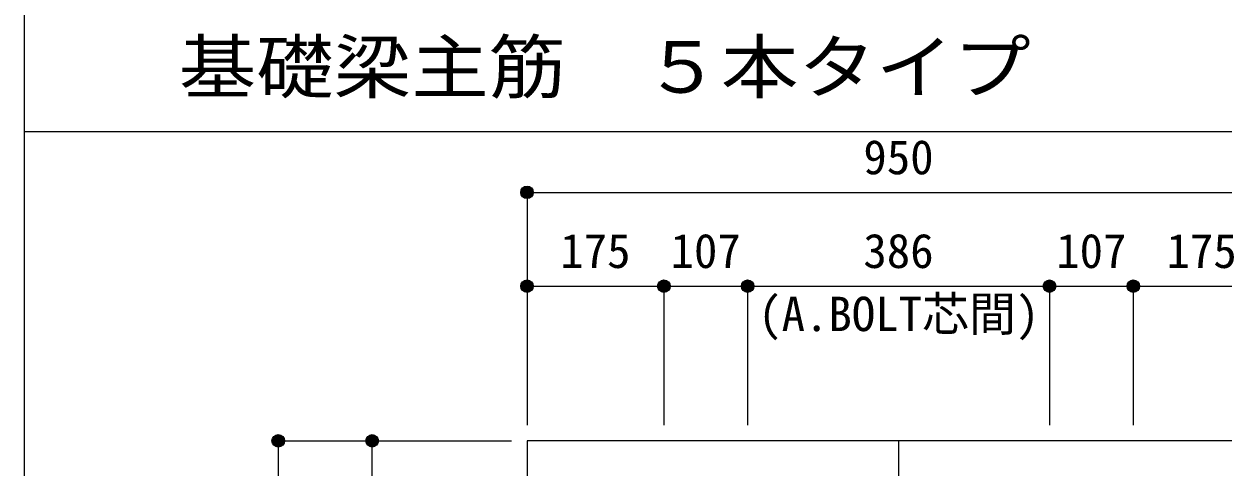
# Model space of a CAD drawing. Units: millimetres at full size, sheet at 1:20. Extents: x -3982 to 3969, y -2797 to 2801.
# Drawn here: x -3982 to -2448, y -577 to -10 of the extents above; entities that cross this region are included whole.
import ezdxf
from ezdxf.enums import TextEntityAlignment as Align

# ---------------------------------------------------------------- set-up
doc = ezdxf.new("R2010")
doc.units = ezdxf.units.MM
doc.header["$LTSCALE"] = 20
doc.header["$PDMODE"] = 32
doc.header["$PDSIZE"] = 10
doc.linetypes.add('CHAIN1', pattern=[8, 5, -1, 1, -1])
for name, color, linetype in [('6-1_躯体線', 2, 'Continuous'), ('6-7_文字', 7, 'Continuous'), ('6-D_寸法', 4, 'Continuous'), ('F-0_枠', 6, 'Continuous')]:
    doc.layers.add(name, color=color, linetype=linetype)
doc.styles.add('ＭＳ ゴシック', font='')
doc.styles.get('ＭＳ ゴシック').set_extended_font_data('MS Gothic')

msp = doc.modelspace()

# ---------------------------------------------------------------- linework, layer by layer
at = {"layer": '6-1_躯体線'}
for p, q in [((-3338.87, -543.84), (-3338.87, -1493.84)), ((-1988.87, -543.84), (-3338.87, -543.84))]:
    msp.add_line(p, q, dxfattribs=at)
at = {"layer": '6-D_寸法'}
for p, q in [((-3338.87, -225.81), (-3338.87, -345.81)), ((-3338.87, -225.81), (-3338.87, -345.81)), ((-3338.87, -225.81), (-2388.87, -225.81)), ((-3338.87, -345.81), (-3338.87, -523.84)), ((-3338.87, -345.81), (-3338.87, -523.84)), ((-3338.87, -345.81), (-3338.87, -523.84)), ((-3338.87, -345.81), (-3163.87, -345.81)), ((-3338.87, -345.81), (-3338.87, -523.84)), ((-3163.87, -345.81), (-3056.87, -345.81)), ((-3163.87, -345.81), (-3163.87, -523.84)), ((-3056.87, -345.81), (-2670.87, -345.81)), ((-3056.87, -345.81), (-3056.87, -523.84)), ((-2670.87, -345.81), (-2563.87, -345.81)), ((-2670.87, -345.81), (-2670.87, -523.84)), ((-2563.87, -345.81), (-2563.87, -523.84)), ((-3656.89, -543.84), (-3536.89, -543.84)), ((-3656.89, -543.84), (-3656.89, -1493.84)), ((-3536.89, -543.84), (-3358.87, -543.84)), ((-3536.89, -543.84), (-3358.87, -543.84)), ((-3536.89, -543.84), (-3358.87, -543.84)), ((-3536.89, -543.84), (-3358.87, -543.84)), ((-3536.89, -543.84), (-3358.87, -543.84)), ((-3536.89, -543.84), (-3358.87, -543.84)), ((-3536.89, -543.84), (-3358.87, -543.84)), ((-3536.89, -543.84), (-3358.87, -543.84)), ((-3536.89, -543.84), (-3358.87, -543.84)), ((-3536.89, -543.84), (-3358.87, -543.84)), ((-3536.89, -543.84), (-3358.87, -543.84)), ((-3536.89, -543.84), (-3358.87, -543.84))]:
    msp.add_line(p, q, dxfattribs=at)
at = {"layer": '6-D_寸法', "linetype": 'CHAIN1'}
msp.add_line((-2863.87, -543.84), (-2863.87, -1893.84), dxfattribs=at)
at = {"layer": '6-D_寸法'}
for points in [[(-2563.87, -345.81), (-2388.87, -345.81), (-2388.87, -523.84)], [(-3536.89, -869.84), (-3536.89, -543.84), (-3358.87, -543.84)]]:
    msp.add_lwpolyline(points, dxfattribs=at)
for centre, radius in [((-3338.87, -225.81), 8), ((-3338.87, -225.81), 7.2), ((-3338.87, -225.81), 6.4), ((-3338.87, -225.81), 5.6), ((-3338.87, -225.81), 4.8), ((-3338.87, -225.81), 4), ((-3338.87, -225.81), 3.2), ((-3338.87, -225.81), 2.4), ((-3338.87, -225.81), 1.6), ((-3338.87, -225.81), 0.8), ((-3338.87, -345.81), 8), ((-3338.87, -345.81), 7.2), ((-3338.87, -345.81), 6.4), ((-3338.87, -345.81), 5.6), ((-3338.87, -345.81), 4.8), ((-3338.87, -345.81), 4), ((-3338.87, -345.81), 3.2), ((-3338.87, -345.81), 2.4), ((-3338.87, -345.81), 1.6), ((-3338.87, -345.81), 0.8), ((-3163.87, -345.81), 8), ((-3163.87, -345.81), 7.2), ((-3163.87, -345.81), 6.4), ((-3163.87, -345.81), 5.6), ((-3163.87, -345.81), 4.8), ((-3163.87, -345.81), 4), ((-3163.87, -345.81), 3.2), ((-3163.87, -345.81), 2.4), ((-3163.87, -345.81), 1.6), ((-3163.87, -345.81), 0.8), ((-3056.87, -345.81), 8), ((-3056.87, -345.81), 7.2), ((-3056.87, -345.81), 6.4), ((-3056.87, -345.81), 5.6), ((-3056.87, -345.81), 4.8), ((-3056.87, -345.81), 4), ((-3056.87, -345.81), 3.2), ((-3056.87, -345.81), 2.4), ((-3056.87, -345.81), 1.6), ((-3056.87, -345.81), 0.8), ((-2670.87, -345.81), 8), ((-2670.87, -345.81), 7.2), ((-2670.87, -345.81), 6.4), ((-2670.87, -345.81), 5.6), ((-2670.87, -345.81), 4.8), ((-2670.87, -345.81), 4), ((-2670.87, -345.81), 3.2), ((-2670.87, -345.81), 2.4), ((-2670.87, -345.81), 1.6), ((-2670.87, -345.81), 0.8), ((-2563.87, -345.81), 8), ((-2563.87, -345.81), 7.2), ((-2563.87, -345.81), 6.4), ((-2563.87, -345.81), 5.6), ((-2563.87, -345.81), 4.8), ((-2563.87, -345.81), 4), ((-2563.87, -345.81), 3.2), ((-2563.87, -345.81), 2.4), ((-2563.87, -345.81), 1.6), ((-2563.87, -345.81), 0.8), ((-3656.89, -543.84), 8), ((-3656.89, -543.84), 7.2), ((-3536.89, -543.84), 8), ((-3536.89, -543.84), 7.2), ((-3656.89, -543.84), 6.4), ((-3656.89, -543.84), 5.6), ((-3656.89, -543.84), 4.8), ((-3656.89, -543.84), 4), ((-3656.89, -543.84), 3.2), ((-3656.89, -543.84), 2.4), ((-3656.89, -543.84), 1.6), ((-3656.89, -543.84), 0.8), ((-3536.89, -543.84), 6.4), ((-3536.89, -543.84), 5.6), ((-3536.89, -543.84), 4.8), ((-3536.89, -543.84), 4), ((-3536.89, -543.84), 3.2), ((-3536.89, -543.84), 2.4), ((-3536.89, -543.84), 1.6), ((-3536.89, -543.84), 0.8)]:
    msp.add_circle(centre, radius, dxfattribs=at)
at = {"layer": '6-D_寸法', "color": 7}
for p in [(-3338.87, -225.81), (-3338.87, -345.81), (-3163.87, -345.81), (-3056.87, -345.81), (-2670.87, -345.81), (-2563.87, -345.81), (-3656.89, -543.84), (-3536.89, -543.84)]:
    msp.add_point(p, dxfattribs=at)
at = {"layer": 'F-0_枠'}
msp.add_line((-3981.92, 2800.77), (-3981.92, -2796.83), dxfattribs=at)
at = {"layer": 'F-0_枠', "color": 2}
msp.add_line((-3981.92, -148.03), (2482.4, -148.03), dxfattribs=at)

# ---------------------------------------------------------------- texts
at = {"layer": '6-7_文字', "color": 2, "style": 'ＭＳ ゴシック', "width": 1.1}
msp.add_text('\u3000\u3000基礎梁主筋\u3000５本タイプ', height=65.98, dxfattribs=at).set_placement((-3981.92, -118.03), align=Align.BOTTOM_LEFT)
at = {"layer": '6-7_文字', "color": 4, "style": 'ＭＳ ゴシック'}
msp.add_text('(A.BOLT芯間)', height=43.99, dxfattribs=at).set_placement((-3043.34, -416.59), align=Align.BOTTOM_LEFT)
at = {"layer": '6-D_寸法', "style": 'ＭＳ ゴシック'}
for s, p in [('950', (-2908.87, -215.81)), ('175', (-3296.37, -335.81)), ('107', (-3155.37, -335.81)), ('386', (-2908.87, -335.81)), ('107', (-2662.37, -335.81)), ('175', (-2521.37, -335.81))]:
    msp.add_text(s, height=43.99, dxfattribs=at).set_placement(p, align=Align.BOTTOM_LEFT)

doc.saveas('drawing.dxf')
